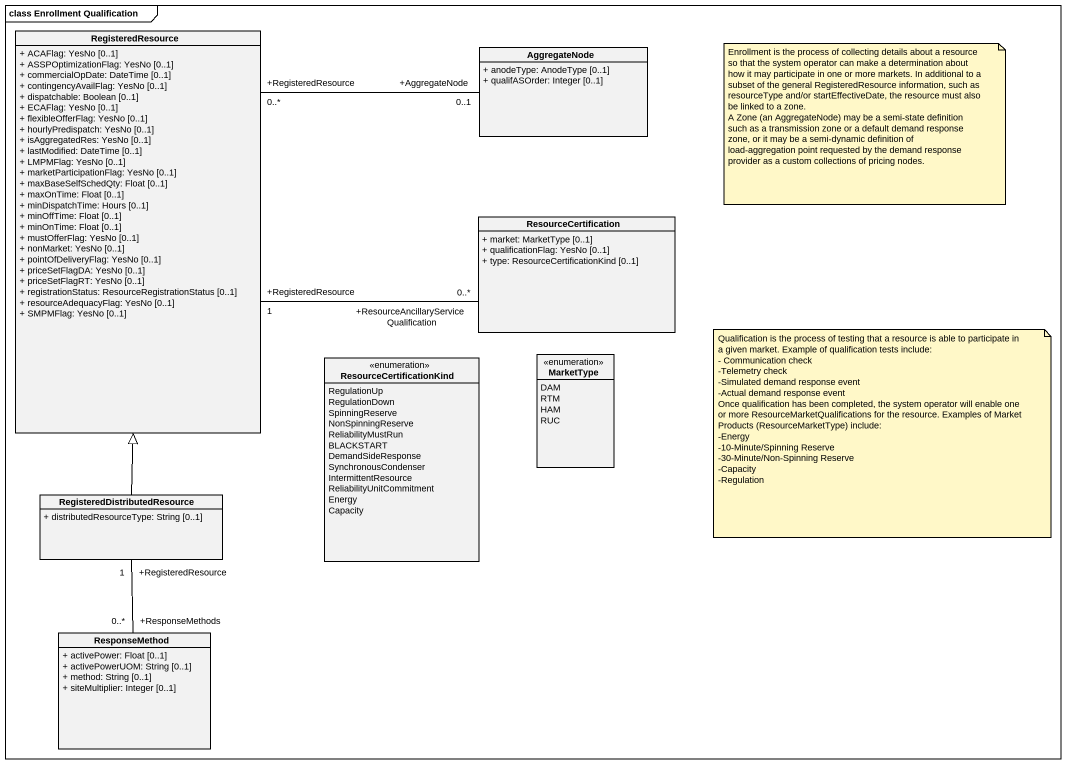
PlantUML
@startuml
mainframe class Enrollment Qualification
hide circle
hide empty members
skinparam classAttributeIconSize 0
class RegisteredResource {
  + ACAFlag: YesNo [0..1]
  + ASSPOptimizationFlag: YesNo [0..1]
  + commercialOpDate: DateTime [0..1]
  + contingencyAvailFlag: YesNo [0..1]
  + dispatchable: Boolean [0..1]
  + ECAFlag: YesNo [0..1]
  + flexibleOfferFlag: YesNo [0..1]
  + hourlyPredispatch: YesNo [0..1]
  + isAggregatedRes: YesNo [0..1]
  + lastModified: DateTime [0..1]
  + LMPMFlag: YesNo [0..1]
  + marketParticipationFlag: YesNo [0..1]
  + maxBaseSelfSchedQty: Float [0..1]
  + maxOnTime: Float [0..1]
  + minDispatchTime: Hours [0..1]
  + minOffTime: Float [0..1]
  + minOnTime: Float [0..1]
  + mustOfferFlag: YesNo [0..1]
  + nonMarket: YesNo [0..1]
  + pointOfDeliveryFlag: YesNo [0..1]
  + priceSetFlagDA: YesNo [0..1]
  + priceSetFlagRT: YesNo [0..1]
  + registrationStatus: ResourceRegistrationStatus [0..1]
  + resourceAdequacyFlag: YesNo [0..1]
  + SMPMFlag: YesNo [0..1]
}
class AggregateNode {
  + anodeType: AnodeType [0..1]
  + qualifASOrder: Integer [0..1]
}
class ResourceCertification {
  + market: MarketType [0..1]
  + qualificationFlag: YesNo [0..1]
  + type: ResourceCertificationKind [0..1]
}
enum ResourceCertificationKind {
  RegulationUp
  RegulationDown
  SpinningReserve
  NonSpinningReserve
  ReliabilityMustRun
  BLACKSTART
  DemandSideResponse
  SynchronousCondenser
  IntermittentResource
  ReliabilityUnitCommitment
  Energy
  Capacity
}
enum MarketType {
  DAM
  RTM
  HAM
  RUC
}
class "RegisteredDistributedResource" as RegisteredDistributedResourc {
  + distributedResourceType: String [0..1]
}
class ResponseMethod {
  + activePower: Float [0..1]
  + activePowerUOM: String [0..1]
  + method: String [0..1]
  + siteMultiplier: Integer [0..1]
}
RegisteredResource "+RegisteredResource\n0..*" -right- "+AggregateNode\n0..1" AggregateNode
RegisteredResource "+RegisteredResource\n1" -right- "+ResourceAncillaryServiceQualification\n0..*" ResourceCertification
RegisteredDistributedResourc -up-|> RegisteredResource
ResponseMethod "+ResponseMethods\n0..*" -up- "+RegisteredResource\n1" RegisteredDistributedResourc
note as N1
  Enrollment is the process of collecting details about a resource so that the system operator can make a determination about how it may participate in one or more markets. In additional to a subset of the general RegisteredResource information, such as resourceType and/or startEffectiveDate, the resource must also be linked to a zone.
  A Zone (an AggregateNode) may be a semi-state definition such as a transmission zone or a default demand response zone, or it may be a semi-dynamic definition of load-aggregation point requested by the demand response provider as a custom collections of pricing nodes.
end note
note as N2
  Qualification is the process of testing that a resource is able to participate in a given market. Example of qualification tests include:
  - Communication check
  -Telemetry check
  -Simulated demand response event
  -Actual demand response event
  Once qualification has been completed, the system operator will enable one or more ResourceMarketQualifications for the resource. Examples of Market Products (ResourceMarketType) include:
  -Energy
  -10-Minute/Spinning Reserve
  -30-Minute/Non-Spinning Reserve
  -Capacity
  -Regulation
end note
@enduml
